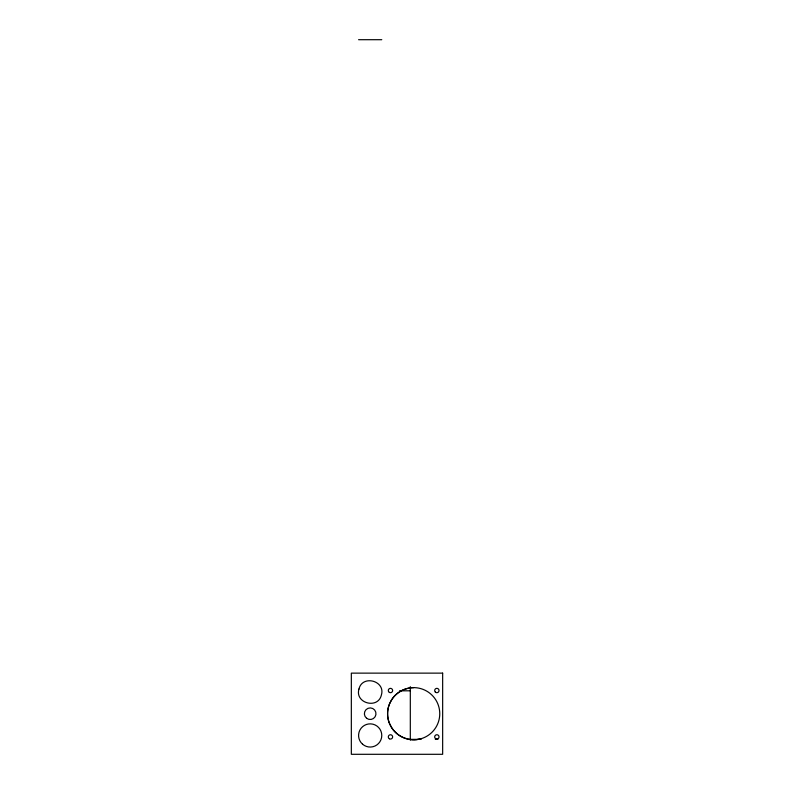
<?xml version="1.0" encoding="UTF-8"?>
<svg xmlns="http://www.w3.org/2000/svg" width="794" height="794" viewBox="0 0 794 794"><rect width="100%" height="100%" fill="white"/><g stroke="black" fill="none" stroke-linecap="round" stroke-linejoin="round"><path stroke-width="1.19" d="M413.664 687.624C404.057 687.812 394.529 693.341 390.45 702.154A17.031 10.848 -90 0 0 390.45 725.269C395.501 736.246 408.841 741.963 420.413 738.916M358.58 39.7L381.775 39.7M399.531 690.81L410.309 690.81M410.309 739.363L421.088 739.363M435.33 739.363L437.861 739.363M410.309 686.661L410.309 740.097M358.977 689.023C354.581 703.266 378.073 709.558 381.378 695.018C385.775 680.776 362.292 674.483 358.977 689.023M442.655 673.133L351.335 673.133L351.335 754.3L442.655 754.3L442.655 673.133M362.56 744.196A11.592 11.592 0 0 0 381.557 737.686A11.592 11.592 0 0 0 366.421 724.485A11.592 11.592 0 0 0 362.56 744.196M435.34 692.08A2.174 2.174 0 0 0 438.963 691.048A2.174 2.174 0 0 0 436.263 688.428A2.174 2.174 0 0 0 435.34 692.08M400.623 736.306A26.093 26.093 0 0 0 439.757 713.717A26.093 26.093 0 0 0 400.623 691.117A26.093 26.093 0 0 0 400.623 736.306M389.388 692.408A2.174 2.174 0 0 0 392.643 690.522A2.174 2.174 0 0 0 389.388 688.636A2.174 2.174 0 0 0 389.388 692.408M389.388 738.787A2.174 2.174 0 0 0 392.643 736.901A2.174 2.174 0 0 0 389.388 735.026A2.174 2.174 0 0 0 389.388 738.787M435.767 738.787A2.174 2.174 0 0 0 439.032 736.901A2.174 2.174 0 0 0 435.767 735.026A2.174 2.174 0 0 0 435.767 738.787M366.59 718.262A5.796 5.796 0 0 0 375.919 714.55A5.796 5.796 0 0 0 368.029 708.327A5.796 5.796 0 0 0 366.59 718.262"/></g></svg>
